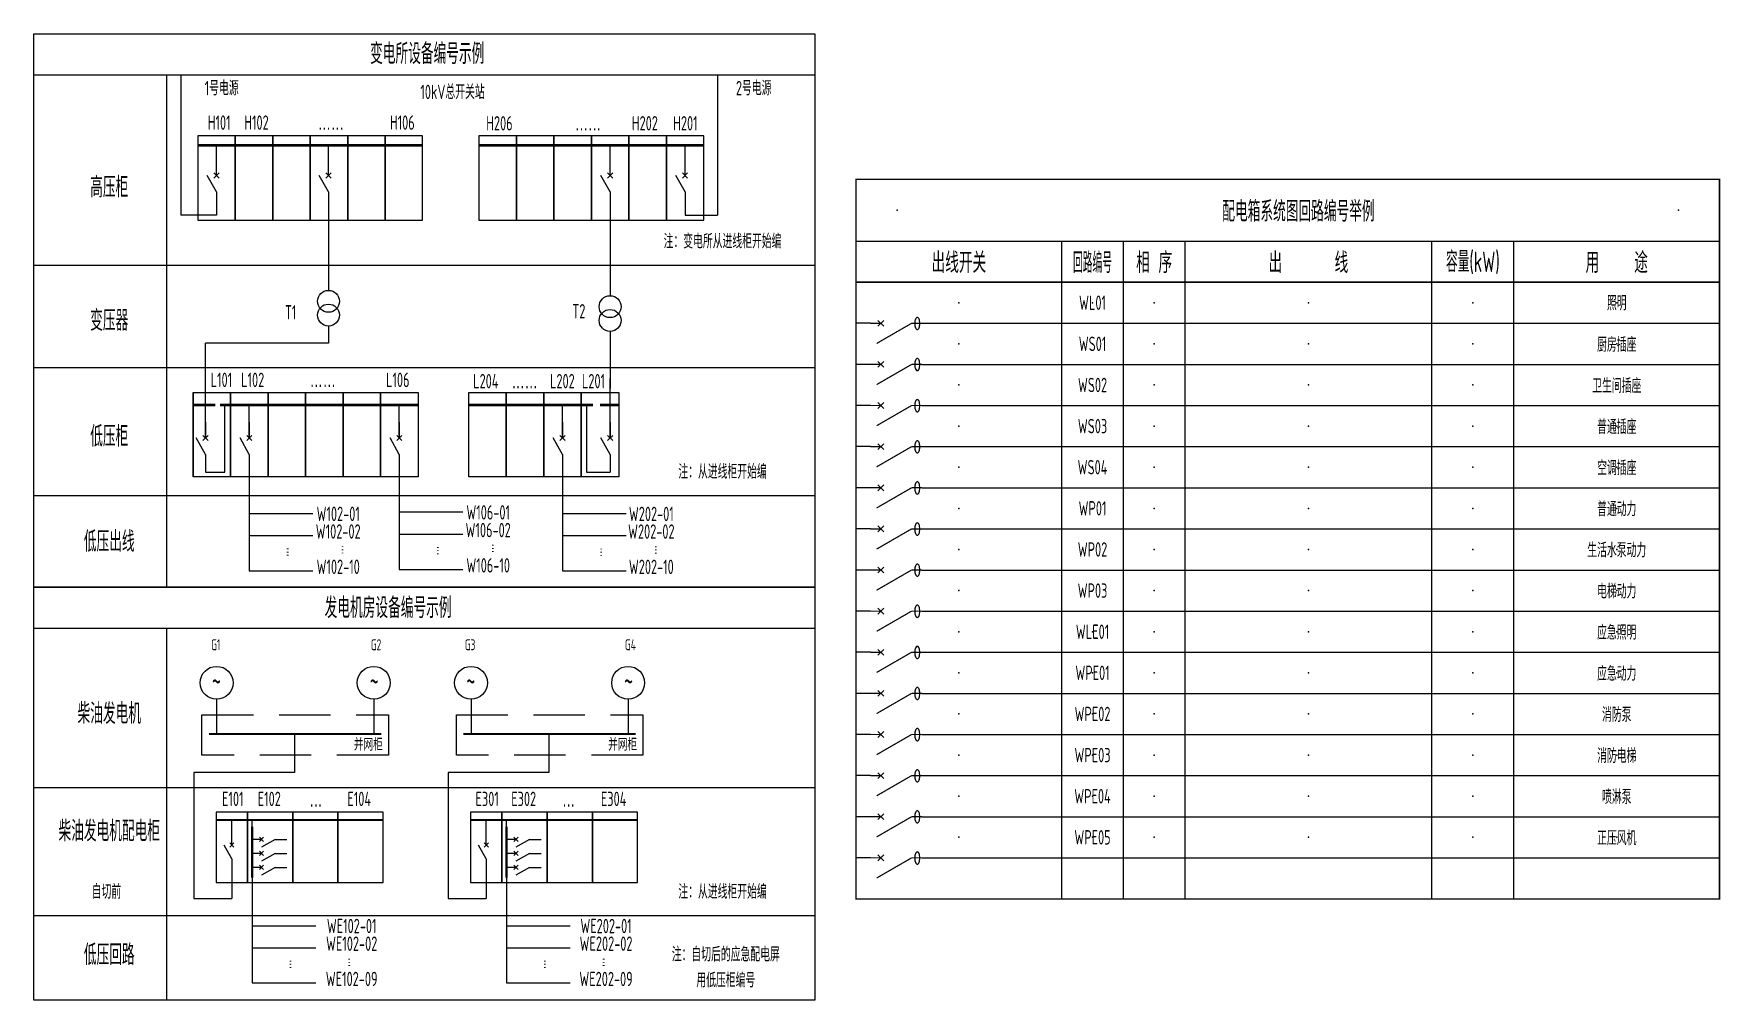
# Model space of a CAD drawing. Header units: millimetres. Extents: x -1582620 to 4754388, y -184455 to 3397362.
# Drawn here: x -608957 to -567939, y 179257 to 202762 of the extents above; entities that cross this region are included whole.
import ezdxf
from ezdxf.enums import TextEntityAlignment as Align

# ---------------------------------------------------------------- set-up
doc = ezdxf.new("R2010")
doc.units = ezdxf.units.MM
doc.header["$LTSCALE"] = 1000
doc.header["$MEASUREMENT"] = 0
doc.linetypes.add('HIDDEN', pattern=[0.375, 0.25, -0.125])
for name, color, linetype in [('0E-SY-L', 7, 'Continuous'), ('E-POWR-DEVC', 3, 'Continuous'), ('E-POWR-EQPM', 3, 'Continuous'), ('E-UNIV-AB', 10, 'Continuous'), ('E-UNIV-DIAG', 2, 'Continuous'), ('E-UNIV-NOTE', 6, 'Continuous'), ('E-UNIV-WIRE', 4, 'Continuous')]:
    doc.layers.add(name, color=color, linetype=linetype)
doc.styles.get("Standard").update_dxf_attribs({"font": ''})
doc.styles.add('TH-STYLE3', font='tssdeng.shx', dxfattribs={"width": 0.65, "bigfont": 'tssdchn.shx'})
doc.styles.get('Standard').set_extended_font_data('SimSun')

# ---------------------------------------------------------------- blocks, each defined once
blk = doc.blocks.new('E-BQR101')
at = {"color": 3}
for p, q in [((-0.71, -3.21), (0.71, -1.79)), ((-0.71, -1.79), (0.71, -3.21))]:
    blk.add_line(p, q, dxfattribs=at)
at = {"color": 3, "const_width": 0.3}
for points in [[(0, 0), (0, -2.5)], [(0, -10), (-4.91, -1.5)], [(0, -10), (0, -12.5)]]:
    blk.add_lwpolyline(points, dxfattribs=at)
at = {"color": 3}
blk.add_lwpolyline([(-1.52, -11.39, 0.197687), (-1.44, -11.59, 0.098837), (-1.08, -11.83, 0.056196), (-0.64, -11.95, 0.042901), (-0.04, -12.01, 0.042901), (0.56, -11.95, 0.056196), (1.01, -11.83, 0.098837), (1.36, -11.59, 0.197687), (1.44, -11.39, 0.197687), (1.36, -11.19, 0.098837), (1.01, -10.95, 0.056196), (0.56, -10.82, 0.042901), (-0.04, -10.77, 0.042901), (-0.64, -10.82, 0.056196), (-1.08, -10.95, 0.098837), (-1.44, -11.19, 0.197687)], format="xyb", close=True, dxfattribs=at)
at = {"layer": 'E-UNIV-AB', "width": 0.6, "flags": 9}
blk.add_attdef('QR', text='', height=3.99, dxfattribs=at).set_placement((5, -4.95), align=Align.MIDDLE)

msp = doc.modelspace()

# ---------------------------------------------------------------- linework, layer by layer
msp.add_line((-588956.67, 196220.32), (-588956.67, 197720.32))
for p in [(-587956.67, 198470.32), (-577875.44, 198470.32), (-568956.67, 198470.32), (-586456.67, 196220.32), (-583206.67, 196220.32), (-581706.67, 196220.32), (-577956.67, 196220.32), (-573956.67, 196220.32), (-570456.67, 196220.32), (-586456.67, 195220.32), (-583206.67, 195220.32), (-581706.67, 195220.32), (-577956.67, 195220.32), (-573956.67, 195220.32), (-570456.67, 195220.32), (-586456.67, 194220.32), (-583206.67, 194220.32), (-581706.67, 194220.32), (-577956.67, 194220.32), (-573956.67, 194220.32), (-570456.67, 194220.32), (-586456.67, 193220.32), (-583206.67, 193220.32), (-581706.67, 193220.32), (-577956.67, 193220.32), (-573956.67, 193220.32), (-570456.67, 193220.32), (-586456.67, 192220.32), (-583206.67, 192220.32), (-581706.67, 192220.32), (-577956.67, 192220.32), (-573956.67, 192220.32), (-570456.67, 192220.32), (-586456.67, 191220.32), (-583206.67, 191220.32), (-581706.67, 191220.32), (-577956.67, 191220.32), (-573956.67, 191220.32), (-570456.67, 191220.32), (-586456.67, 190220.32), (-583206.67, 190220.32), (-581706.67, 190220.32), (-577956.67, 190220.32), (-573956.67, 190220.32), (-570456.67, 190220.32), (-586456.67, 189220.32), (-583206.67, 189220.32), (-581706.67, 189220.32), (-577956.67, 189220.32), (-573956.67, 189220.32), (-570456.67, 189220.32), (-586456.67, 188220.32), (-583206.67, 188220.32), (-581706.67, 188220.32), (-577956.67, 188220.32), (-573956.67, 188220.32), (-570456.67, 188220.32), (-586456.67, 187220.32), (-583206.67, 187220.32), (-581706.67, 187220.32), (-577956.67, 187220.32), (-573956.67, 187220.32), (-570456.67, 187220.32), (-586456.67, 186220.32), (-583206.67, 186220.32), (-581706.67, 186220.32), (-577956.67, 186220.32), (-573956.67, 186220.32), (-570456.67, 186220.32), (-586456.67, 185220.32), (-583206.67, 185220.32), (-581706.67, 185220.32), (-577956.67, 185220.32), (-573956.67, 185220.32), (-570456.67, 185220.32), (-586456.67, 184220.32), (-583206.67, 184220.32), (-581706.67, 184220.32), (-577956.67, 184220.32), (-573956.67, 184220.32), (-570456.67, 184220.32), (-586456.67, 183220.32), (-583206.67, 183220.32), (-581706.67, 183220.32), (-577956.67, 183220.32), (-573956.67, 183220.32), (-570456.67, 183220.32)]:
    msp.add_point(p)
at = {"layer": '0E-SY-L', "color": 3, "ltscale": 1.5}
for p, q in [((-594939, 198914.44), (-594939, 196391.26)), ((-594939, 195523.14), (-594939, 194138.56)), ((-594939, 192931.94), (-594939, 194374.71)), ((-596098.29, 192931.94), (-596098.29, 193733.75)), ((-595513.8, 193733.75), (-595513.8, 192101.75)), ((-596098.29, 192531.94), (-596098.29, 189699.55)), ((-594939, 192531.94), (-594939, 192101.75)), ((-595513.8, 192101.75), (-594939, 192101.75)), ((-596098.29, 191096.88), (-594550.92, 191096.88)), ((-596098.29, 190557.97), (-594550.92, 190557.97)), ((-596098.29, 189699.55), (-594550.92, 189699.55))]:
    msp.add_line(p, q, dxfattribs=at)
at = {"layer": '0E-SY-L', "ltscale": 1.5}
for p, q in [((-596098.29, 193315.91), (-596098.29, 192931.94)), ((-594939, 193315.91), (-594939, 192931.94))]:
    msp.add_line(p, q, dxfattribs=at)
at = {"layer": '0E-SY-L'}
for p, q in [((-604508.32, 186577.44), (-604508.32, 185731.58)), ((-600687.32, 186577.44), (-600687.32, 185731.58)), ((-598321.92, 186577.44), (-598321.92, 185731.58)), ((-594500.92, 186577.44), (-594500.92, 185731.58))]:
    msp.add_line(p, q, dxfattribs=at)
at = {"layer": '0E-SY-L', "color": 3, "ltscale": 1.5, "const_width": 64}
for points in [[(-598377.97, 193733.75), (-595353.26, 193733.75)], [(-595186.42, 193733.75), (-594730.48, 193733.75)]]:
    msp.add_lwpolyline(points, dxfattribs=at)
at = {"layer": 'E-POWR-EQPM'}
for p, q in [((-605382.56, 201761.98), (-605382.56, 198346.38)), ((-592324.94, 201761.98), (-592324.94, 198346.38)), ((-604513.01, 199314.44), (-604513.01, 200044.17)), ((-601786.91, 199314.44), (-601786.91, 200044.17)), ((-594939, 199314.44), (-594939, 200044.17)), ((-593115.26, 199314.44), (-593115.26, 200044.17)), ((-604513.01, 198914.44), (-604513.01, 198346.38)), ((-593115.26, 198914.44), (-593115.26, 198346.38)), ((-604513.01, 198346.38), (-605382.56, 198346.38)), ((-593115.26, 198346.38), (-592324.94, 198346.38)), ((-601786.91, 195653.12), (-601786.91, 195233.79)), ((-601786.91, 195233.79), (-604778.52, 195233.79)), ((-604305.99, 192101.75), (-604305.99, 193733.75)), ((-604778.52, 192101.75), (-604305.99, 192101.75)), ((-603644.77, 181069.27), (-602097.4, 181069.27)), ((-597458.36, 181069.27), (-595910.99, 181069.27)), ((-603644.77, 180536.14), (-602097.4, 180536.14)), ((-597458.36, 180536.14), (-595910.99, 180536.14)), ((-603644.77, 179677.71), (-602097.4, 179677.71)), ((-597458.36, 179677.71), (-595910.99, 179677.71))]:
    msp.add_line(p, q, dxfattribs=at)
at = {"layer": 'E-POWR-EQPM', "linetype": 'Continuous'}
for p, q in [((-604450.5, 199376.98), (-604575.52, 199251.89)), ((-604575.52, 199376.98), (-604450.5, 199251.89)), ((-601724.4, 199376.98), (-601849.42, 199251.89)), ((-601849.42, 199376.98), (-601724.4, 199251.89)), ((-594876.49, 199376.98), (-595001.51, 199251.89)), ((-595001.51, 199376.98), (-594876.49, 199251.89)), ((-593052.75, 199376.98), (-593177.76, 199251.89)), ((-593177.76, 199376.98), (-593052.75, 199251.89)), ((-604513.01, 198914.44), (-604737.44, 199313.31)), ((-601786.91, 198914.44), (-602011.34, 199313.31)), ((-594939, 198914.44), (-595163.43, 199313.31)), ((-593115.26, 198914.44), (-593339.69, 199313.31)), ((-604778.52, 192531.94), (-605002.95, 192930.82)), ((-604716.01, 192994.49), (-604841.03, 192869.4)), ((-604841.03, 192994.49), (-604716.01, 192869.4)), ((-603713.32, 192531.94), (-603937.75, 192930.82)), ((-603650.81, 192994.49), (-603775.82, 192869.4)), ((-603775.82, 192994.49), (-603650.81, 192869.4)), ((-600065.83, 192531.94), (-600290.26, 192930.82)), ((-600003.33, 192994.49), (-600128.34, 192869.4)), ((-600128.34, 192994.49), (-600003.33, 192869.4)), ((-596098.29, 192531.94), (-596322.72, 192930.82)), ((-596035.78, 192994.49), (-596160.8, 192869.4)), ((-596160.8, 192994.49), (-596035.78, 192869.4)), ((-594939, 192531.94), (-595163.43, 192930.82)), ((-594876.49, 192994.49), (-595001.51, 192869.4)), ((-595001.51, 192994.49), (-594876.49, 192869.4))]:
    msp.add_line(p, q, dxfattribs=at)
at = {"layer": 'E-POWR-EQPM', "ltscale": 1.5}
for p, q in [((-601786.91, 198914.44), (-601786.91, 196521.23)), ((-604778.52, 192931.94), (-604778.52, 195233.79)), ((-603713.32, 192931.94), (-603713.32, 193733.75)), ((-600065.83, 192931.94), (-600065.83, 193733.75)), ((-604778.52, 193315.91), (-604778.52, 192931.94)), ((-603713.32, 193315.91), (-603713.32, 192931.94)), ((-600065.83, 193315.91), (-600065.83, 192931.94)), ((-604778.52, 192531.94), (-604778.52, 192101.75)), ((-603713.32, 192531.94), (-603713.32, 189701.29)), ((-600065.83, 192531.94), (-600065.83, 189736.24)), ((-603713.32, 191098.62), (-602165.95, 191098.62)), ((-600065.83, 191133.57), (-598518.46, 191133.57)), ((-603713.32, 190559.71), (-602165.95, 190559.71)), ((-600065.83, 190594.66), (-598518.46, 190594.66)), ((-603713.32, 189701.29), (-602165.95, 189701.29)), ((-600065.83, 189736.24), (-598518.46, 189736.24)), ((-602616.76, 185731.58), (-602616.76, 184793.85)), ((-596430.36, 185731.58), (-596430.36, 184793.85)), ((-602616.76, 184793.85), (-605060.87, 184793.85)), ((-605060.87, 184793.85), (-605060.87, 181729.84)), ((-596430.36, 184793.85), (-598874.46, 184793.85)), ((-598874.46, 184793.85), (-598874.46, 181729.84)), ((-604138.36, 183032.15), (-604138.36, 183640.27)), ((-603644.29, 183173.48), (-603644.29, 183640.27)), ((-597951.96, 183032.15), (-597951.96, 183640.27)), ((-597457.89, 183173.48), (-597457.89, 183640.27)), ((-604138.36, 182698.82), (-604325.39, 183031.21)), ((-604086.27, 183084.27), (-604190.45, 182980.03)), ((-604190.45, 183084.27), (-604086.27, 182980.03)), ((-603416.82, 183170.23), (-603642.34, 183170.23)), ((-603468.94, 183222.32), (-603364.7, 183118.14)), ((-603468.94, 183118.14), (-603364.7, 183222.32)), ((-603083.49, 183170.23), (-603415.88, 182983.21)), ((-603083.49, 183170.23), (-602798.29, 183170.23)), ((-597951.96, 182698.82), (-598138.99, 183031.21)), ((-597899.87, 183084.27), (-598004.05, 182980.03)), ((-598004.05, 183084.27), (-597899.87, 182980.03)), ((-597230.42, 183170.23), (-597455.94, 183170.23)), ((-597282.54, 183222.32), (-597178.3, 183118.14)), ((-597282.54, 183118.14), (-597178.3, 183222.32)), ((-596897.09, 183170.23), (-597229.48, 182983.21)), ((-596897.09, 183170.23), (-596611.88, 183170.23)), ((-604138.36, 182698.82), (-604138.36, 181729.84)), ((-603416.82, 182830.04), (-603642.34, 182830.04)), ((-603468.94, 182882.13), (-603364.7, 182777.95)), ((-603468.94, 182777.95), (-603364.7, 182882.13)), ((-603468.94, 182541.94), (-603364.7, 182437.77)), ((-603468.94, 182437.77), (-603364.7, 182541.94)), ((-603468.94, 182541.94), (-603364.7, 182437.77)), ((-603468.94, 182437.77), (-603364.7, 182541.94)), ((-603083.49, 182830.04), (-603415.88, 182643.02)), ((-603083.49, 182830.04), (-602798.29, 182830.04)), ((-597951.96, 182698.82), (-597951.96, 181729.84)), ((-597230.42, 182830.04), (-597455.94, 182830.04)), ((-597282.54, 182882.13), (-597178.3, 182777.95)), ((-597282.54, 182777.95), (-597178.3, 182882.13)), ((-597282.54, 182541.94), (-597178.3, 182437.77)), ((-597282.54, 182437.77), (-597178.3, 182541.94)), ((-597282.54, 182541.94), (-597178.3, 182437.77)), ((-597282.54, 182437.77), (-597178.3, 182541.94)), ((-596897.09, 182830.04), (-597229.48, 182643.02)), ((-596897.09, 182830.04), (-596611.88, 182830.04)), ((-603644.29, 182235.83), (-603644.77, 179677.71)), ((-603416.82, 182489.86), (-603642.34, 182489.86)), ((-603416.82, 182489.86), (-603642.34, 182489.86)), ((-603083.49, 182489.86), (-603415.88, 182302.83)), ((-603083.49, 182489.86), (-603415.88, 182302.83)), ((-603083.49, 182489.86), (-602798.29, 182489.86)), ((-603083.49, 182489.86), (-602798.29, 182489.86)), ((-597457.89, 182235.83), (-597458.36, 179677.71)), ((-597230.42, 182489.86), (-597455.94, 182489.86)), ((-597230.42, 182489.86), (-597455.94, 182489.86)), ((-596897.09, 182489.86), (-597229.48, 182302.83)), ((-596897.09, 182489.86), (-597229.48, 182302.83)), ((-596897.09, 182489.86), (-596611.88, 182489.86)), ((-596897.09, 182489.86), (-596611.88, 182489.86)), ((-605060.87, 181729.84), (-604138.36, 181729.84)), ((-598874.46, 181729.84), (-597951.96, 181729.84))]:
    msp.add_line(p, q, dxfattribs=at)
at = {"layer": 'E-POWR-EQPM'}
for points in [[(-604057.07, 200278.16), (-604968.94, 200278.16), (-604968.94, 198225.51), (-604057.07, 198225.51)], [(-603145.2, 200278.16), (-604057.07, 200278.16), (-604057.07, 198225.51), (-603145.2, 198225.51)], [(-602233.33, 200278.16), (-603145.2, 200278.16), (-603145.2, 198225.51), (-602233.33, 198225.51)], [(-601321.46, 200278.16), (-602233.33, 200278.16), (-602233.33, 198225.51), (-601321.46, 198225.51)], [(-600409.59, 200278.16), (-601321.46, 200278.16), (-601321.46, 198225.51), (-600409.59, 198225.51)], [(-599497.72, 200278.16), (-600409.59, 200278.16), (-600409.59, 198225.51), (-599497.72, 198225.51)], [(-597218.68, 200278.16), (-598130.55, 200278.16), (-598130.55, 198225.51), (-597218.68, 198225.51)], [(-596306.81, 200278.16), (-597218.68, 200278.16), (-597218.68, 198225.51), (-596306.81, 198225.51)], [(-595394.93, 200278.16), (-596306.81, 200278.16), (-596306.81, 198225.51), (-595394.93, 198225.51)], [(-594483.06, 200278.16), (-595394.93, 200278.16), (-595394.93, 198225.51), (-594483.06, 198225.51)], [(-593571.19, 200278.16), (-594483.06, 200278.16), (-594483.06, 198225.51), (-593571.19, 198225.51)], [(-592659.32, 200278.16), (-593571.19, 200278.16), (-593571.19, 198225.51), (-592659.32, 198225.51)], [(-605081.12, 194039.03), (-604169.25, 194039.03), (-604169.25, 191986.38), (-605081.12, 191986.38)], [(-604169.25, 194039.03), (-603257.38, 194039.03), (-603257.38, 191986.38), (-604169.25, 191986.38)], [(-603257.38, 194039.03), (-602345.51, 194039.03), (-602345.51, 191986.38), (-603257.38, 191986.38)], [(-602345.51, 194039.03), (-601433.64, 194039.03), (-601433.64, 191986.38), (-602345.51, 191986.38)], [(-601433.64, 194039.03), (-600521.77, 194039.03), (-600521.77, 191986.38), (-601433.64, 191986.38)], [(-600521.77, 194039.03), (-599609.9, 194039.03), (-599609.9, 191986.38), (-600521.77, 191986.38)], [(-598377.97, 194039.03), (-597466.1, 194039.03), (-597466.1, 191986.38), (-598377.97, 191986.38)], [(-597466.1, 194039.03), (-596554.23, 194039.03), (-596554.23, 191986.38), (-597466.1, 191986.38)], [(-596554.23, 194039.03), (-595642.36, 194039.03), (-595642.36, 191986.38), (-596554.23, 191986.38)], [(-595642.36, 194039.03), (-594730.48, 194039.03), (-594730.48, 191986.38), (-595642.36, 191986.38)]]:
    msp.add_lwpolyline(points, close=True, dxfattribs=at)
at = {"layer": 'E-POWR-EQPM', "const_width": 64}
for points in [[(-599497.72, 200046.52), (-604968.94, 200046.52)], [(-592659.32, 200046.52), (-598130.55, 200046.52)]]:
    msp.add_lwpolyline(points, dxfattribs=at)
at = {"layer": 'E-POWR-EQPM'}
msp.add_lwpolyline([(-605081.12, 194039.03), (-605081.12, 191986.38)], dxfattribs=at)
at = {"layer": 'E-POWR-EQPM', "ltscale": 1.5}
for points, const_width in [([(-605081.12, 193733.75), (-604542.61, 193733.75)], 64), ([(-604422.53, 193733.75), (-599609.9, 193733.75)], 64), ([(-604692.66, 185731.58), (-600502.98, 185731.58)], 53.33), ([(-598506.26, 185731.58), (-594316.58, 185731.58)], 53.33), ([(-600456.32, 183642.22), (-604518.31, 183642.22)], 53.33), ([(-603644.29, 182235.83), (-603644.29, 183477.54)], 53.33), ([(-594269.91, 183642.22), (-598331.91, 183642.22)], 53.33), ([(-597457.89, 182235.83), (-597457.89, 183477.54)], 53.33)]:
    msp.add_lwpolyline(points, dxfattribs=dict(at, const_width=const_width))
at = {"layer": 'E-POWR-EQPM', "linetype": 'HIDDEN', "ltscale": 5}
for points in [[(-604864.31, 185221.15), (-604864.31, 186201.96), (-600331.33, 186201.96), (-600331.33, 185221.15)], [(-598677.91, 185221.15), (-598677.91, 186201.96), (-594144.93, 186201.96), (-594144.93, 185221.15)]]:
    msp.add_lwpolyline(points, close=True, dxfattribs=at)
at = {"layer": 'E-POWR-EQPM', "ltscale": 1.5}
for points in [[(-603758.42, 183835.26), (-604518.31, 183835.26), (-604518.31, 182124.71), (-603758.42, 182124.71)], [(-602657.72, 183835.26), (-603758.42, 183835.26), (-603758.42, 182124.71), (-602657.72, 182124.71)], [(-601557.02, 183835.26), (-602657.72, 183835.26), (-602657.72, 182124.71), (-601557.02, 182124.71)], [(-600456.32, 183835.26), (-601557.02, 183835.26), (-601557.02, 182124.71), (-600456.32, 182124.71)], [(-597572.02, 183835.26), (-598331.91, 183835.26), (-598331.91, 182124.71), (-597572.02, 182124.71)], [(-596471.32, 183835.26), (-597572.02, 183835.26), (-597572.02, 182124.71), (-596471.32, 182124.71)], [(-595370.61, 183835.26), (-596471.32, 183835.26), (-596471.32, 182124.71), (-595370.61, 182124.71)], [(-594269.91, 183835.26), (-595370.61, 183835.26), (-595370.61, 182124.71), (-594269.91, 182124.71)]]:
    msp.add_lwpolyline(points, close=True, dxfattribs=at)
at = {"layer": 'E-POWR-EQPM'}
for centre, radius in [((-601786.91, 196254.57), 266.67), ((-601786.91, 195919.78), 266.67), ((-594939, 196124.59), 266.67), ((-594939, 195789.81), 266.67), ((-604508.32, 186977.44), 400), ((-600687.32, 186977.44), 400), ((-598321.92, 186977.44), 400), ((-594500.92, 186977.44), 400)]:
    msp.add_circle(centre, radius, dxfattribs=at)
at = {"layer": 'E-UNIV-DIAG'}
for p, q in [((-608956.67, 201761.98), (-589956.67, 201761.98)), ((-605725.79, 201761.98), (-605725.79, 189306.94)), ((-588956.67, 197720.32), (-567956.67, 197720.32)), ((-583956.67, 196720.32), (-583956.67, 197720.32)), ((-582456.67, 196720.32), (-582456.67, 197720.32)), ((-580956.67, 196720.32), (-580956.67, 197720.32)), ((-574956.67, 196720.32), (-574956.67, 197720.32)), ((-572956.67, 196720.32), (-572956.67, 197720.32)), ((-608956.67, 197132.98), (-589956.67, 197132.98)), ((-583956.67, 195720.32), (-583956.67, 196720.32)), ((-582456.67, 195720.32), (-582456.67, 196720.32)), ((-580956.67, 195720.32), (-580956.67, 196720.32)), ((-574956.67, 195720.32), (-574956.67, 196720.32)), ((-572956.67, 195720.32), (-572956.67, 196720.32)), ((-587356.67, 195720.32), (-567956.67, 195720.32)), ((-583956.67, 194720.32), (-583956.67, 195720.32)), ((-582456.67, 194720.32), (-582456.67, 195720.32)), ((-580956.67, 194720.32), (-580956.67, 195720.32)), ((-574956.67, 194720.32), (-574956.67, 195720.32)), ((-572956.67, 194720.32), (-572956.67, 195720.32)), ((-608956.67, 194645.61), (-589956.67, 194645.61)), ((-587356.67, 194720.32), (-567956.67, 194720.32)), ((-583956.67, 193720.32), (-583956.67, 194720.32)), ((-582456.67, 193720.32), (-582456.67, 194720.32)), ((-580956.67, 193720.32), (-580956.67, 194720.32)), ((-574956.67, 193720.32), (-574956.67, 194720.32)), ((-572956.67, 193720.32), (-572956.67, 194720.32)), ((-587356.67, 193720.32), (-567956.67, 193720.32)), ((-583956.67, 192720.32), (-583956.67, 193720.32)), ((-582456.67, 192720.32), (-582456.67, 193720.32)), ((-580956.67, 192720.32), (-580956.67, 193720.32)), ((-574956.67, 192720.32), (-574956.67, 193720.32)), ((-572956.67, 192720.32), (-572956.67, 193720.32)), ((-587356.67, 192720.32), (-567956.67, 192720.32)), ((-583956.67, 191720.32), (-583956.67, 192720.32)), ((-582456.67, 191720.32), (-582456.67, 192720.32)), ((-580956.67, 191720.32), (-580956.67, 192720.32)), ((-574956.67, 191720.32), (-574956.67, 192720.32)), ((-572956.67, 191720.32), (-572956.67, 192720.32)), ((-587356.67, 191720.32), (-567956.67, 191720.32)), ((-583956.67, 190720.32), (-583956.67, 191720.32)), ((-582456.67, 190720.32), (-582456.67, 191720.32)), ((-580956.67, 190720.32), (-580956.67, 191720.32)), ((-574956.67, 190720.32), (-574956.67, 191720.32)), ((-572956.67, 190720.32), (-572956.67, 191720.32)), ((-608956.67, 191530.76), (-589956.67, 191530.76)), ((-587356.67, 190720.32), (-567956.67, 190720.32)), ((-583956.67, 189720.32), (-583956.67, 190720.32)), ((-582456.67, 189720.32), (-582456.67, 190720.32)), ((-580956.67, 189720.32), (-580956.67, 190720.32)), ((-574956.67, 189720.32), (-574956.67, 190720.32)), ((-572956.67, 189720.32), (-572956.67, 190720.32)), ((-587356.67, 189720.32), (-567956.67, 189720.32)), ((-583956.67, 188720.32), (-583956.67, 189720.32)), ((-582456.67, 188720.32), (-582456.67, 189720.32)), ((-580956.67, 188720.32), (-580956.67, 189720.32)), ((-574956.67, 188720.32), (-574956.67, 189720.32)), ((-572956.67, 188720.32), (-572956.67, 189720.32)), ((-587356.67, 188720.32), (-567956.67, 188720.32)), ((-583956.67, 187720.32), (-583956.67, 188720.32)), ((-582456.67, 187720.32), (-582456.67, 188720.32)), ((-580956.67, 187720.32), (-580956.67, 188720.32)), ((-574956.67, 187720.32), (-574956.67, 188720.32)), ((-572956.67, 187720.32), (-572956.67, 188720.32)), ((-608956.67, 188306.94), (-589956.67, 188306.94)), ((-605725.79, 188306.94), (-605725.79, 179257.24)), ((-587356.67, 187720.32), (-567956.67, 187720.32)), ((-583956.67, 186720.32), (-583956.67, 187720.32)), ((-582456.67, 186720.32), (-582456.67, 187720.32)), ((-580956.67, 186720.32), (-580956.67, 187720.32)), ((-574956.67, 186720.32), (-574956.67, 187720.32)), ((-572956.67, 186720.32), (-572956.67, 187720.32)), ((-587356.67, 186720.32), (-567956.67, 186720.32)), ((-583956.67, 185720.32), (-583956.67, 186720.32)), ((-582456.67, 185720.32), (-582456.67, 186720.32)), ((-580956.67, 185720.32), (-580956.67, 186720.32)), ((-574956.67, 185720.32), (-574956.67, 186720.32)), ((-572956.67, 185720.32), (-572956.67, 186720.32)), ((-587356.67, 185720.32), (-567956.67, 185720.32)), ((-583956.67, 184720.32), (-583956.67, 185720.32)), ((-582456.67, 184720.32), (-582456.67, 185720.32)), ((-580956.67, 184720.32), (-580956.67, 185720.32)), ((-574956.67, 184720.32), (-574956.67, 185720.32)), ((-572956.67, 184720.32), (-572956.67, 185720.32)), ((-587356.67, 184720.32), (-567956.67, 184720.32)), ((-583956.67, 183720.32), (-583956.67, 184720.32)), ((-582456.67, 183720.32), (-582456.67, 184720.32)), ((-580956.67, 183720.32), (-580956.67, 184720.32)), ((-574956.67, 183720.32), (-574956.67, 184720.32)), ((-572956.67, 183720.32), (-572956.67, 184720.32)), ((-608956.67, 184430.74), (-589956.67, 184430.74)), ((-587356.67, 183720.32), (-567956.67, 183720.32)), ((-583956.67, 182720.32), (-583956.67, 183720.32)), ((-582456.67, 182720.32), (-582456.67, 183720.32)), ((-580956.67, 182720.32), (-580956.67, 183720.32)), ((-574956.67, 182720.32), (-574956.67, 183720.32)), ((-572956.67, 182720.32), (-572956.67, 183720.32)), ((-587356.67, 182720.32), (-567956.67, 182720.32)), ((-583956.67, 181720.32), (-583956.67, 182720.32)), ((-582456.67, 181720.32), (-582456.67, 182720.32)), ((-580956.67, 181720.32), (-580956.67, 182720.32)), ((-574956.67, 181720.32), (-574956.67, 182720.32)), ((-572956.67, 181720.32), (-572956.67, 182720.32)), ((-608956.67, 181316.9), (-589956.67, 181316.9))]:
    msp.add_line(p, q, dxfattribs=at)
for points in [[(-608956.67, 202761.98), (-589956.67, 202761.98), (-589956.67, 189306.94), (-608956.67, 189306.94)], [(-608956.67, 189306.94), (-589956.67, 189306.94), (-589956.67, 179257.24), (-608956.67, 179257.24)]]:
    msp.add_lwpolyline(points, close=True, dxfattribs=at)
at = {"layer": 'E-UNIV-DIAG', "const_width": 35}
for points in [[(-588956.67, 196720.32), (-588956.67, 199220.32), (-567956.67, 199220.32), (-567956.67, 196720.32)], [(-567956.67, 196720.32), (-588956.67, 196720.32)], [(-588956.67, 196720.32), (-588956.67, 195720.32)], [(-567956.67, 195720.32), (-567956.67, 196720.32)], [(-588956.67, 195720.32), (-588956.67, 194720.32)], [(-567956.67, 194720.32), (-567956.67, 195720.32)], [(-588956.67, 194720.32), (-588956.67, 193720.32)], [(-567956.67, 193720.32), (-567956.67, 194720.32)], [(-588956.67, 193720.32), (-588956.67, 192720.32)], [(-567956.67, 192720.32), (-567956.67, 193720.32)], [(-588956.67, 192720.32), (-588956.67, 191720.32)], [(-567956.67, 191720.32), (-567956.67, 192720.32)], [(-588956.67, 191720.32), (-588956.67, 190720.32)], [(-567956.67, 190720.32), (-567956.67, 191720.32)], [(-588956.67, 190720.32), (-588956.67, 189720.32)], [(-567956.67, 189720.32), (-567956.67, 190720.32)], [(-588956.67, 189720.32), (-588956.67, 188720.32)], [(-567956.67, 188720.32), (-567956.67, 189720.32)], [(-588956.67, 188720.32), (-588956.67, 187720.32)], [(-567956.67, 187720.32), (-567956.67, 188720.32)], [(-588956.67, 187720.32), (-588956.67, 186720.32)], [(-567956.67, 186720.32), (-567956.67, 187720.32)], [(-588956.67, 186720.32), (-588956.67, 185720.32)], [(-567956.67, 185720.32), (-567956.67, 186720.32)], [(-588956.67, 185720.32), (-588956.67, 184720.32)], [(-567956.67, 184720.32), (-567956.67, 185720.32)], [(-588956.67, 184720.32), (-588956.67, 183720.32)], [(-567956.67, 183720.32), (-567956.67, 184720.32)], [(-588956.67, 183720.32), (-588956.67, 182720.32)], [(-567956.67, 182720.32), (-567956.67, 183720.32)], [(-588956.67, 182720.32), (-588956.67, 181720.32), (-567956.67, 181720.32), (-567956.67, 182720.32)]]:
    msp.add_lwpolyline(points, dxfattribs=at)
at = {"layer": 'E-UNIV-WIRE'}
for p, q in [((-588606.67, 195720.32), (-588956.67, 195720.32)), ((-588606.67, 194720.32), (-588956.67, 194720.32)), ((-588606.67, 193720.32), (-588956.67, 193720.32)), ((-588606.67, 192720.32), (-588956.67, 192720.32)), ((-588606.67, 191720.32), (-588956.67, 191720.32)), ((-588606.67, 190720.32), (-588956.67, 190720.32)), ((-588606.67, 189720.32), (-588956.67, 189720.32)), ((-588606.67, 188720.32), (-588956.67, 188720.32)), ((-588606.67, 187720.32), (-588956.67, 187720.32)), ((-588606.67, 186720.32), (-588956.67, 186720.32)), ((-588606.67, 185720.32), (-588956.67, 185720.32)), ((-588606.67, 184720.32), (-588956.67, 184720.32)), ((-588606.67, 183720.32), (-588956.67, 183720.32)), ((-588606.67, 182720.32), (-588956.67, 182720.32))]:
    msp.add_line(p, q, dxfattribs=at)

# ---------------------------------------------------------------- block references
at = {"layer": 'E-POWR-DEVC', "xscale": 100, "yscale": 100, "zscale": 100, "rotation": 90}
for p in [(-588606.67, 195720.32), (-588606.67, 194720.32), (-588606.67, 193720.32), (-588606.67, 192720.32), (-588606.67, 191720.32), (-588606.67, 190720.32), (-588606.67, 189720.32), (-588606.67, 188720.32), (-588606.67, 187720.32), (-588606.67, 186720.32), (-588606.67, 185720.32), (-588606.67, 184720.32), (-588606.67, 183720.32), (-588606.67, 182720.32)]:
    msp.add_blockref('E-BQR101', p, dxfattribs=at)

# ---------------------------------------------------------------- texts
at = {"layer": '0E-SY-L', "color": 3, "ltscale": 1.5, "style": 'TH-STYLE3', "width": 0.65}
msp.add_text('…', height=266.67, rotation=90, dxfattribs=at).set_placement((-595137.29, 190154.22), align=Align.CENTER)
at = {"layer": 'E-POWR-EQPM', "style": 'TH-STYLE3', "width": 0.65}
for p in [(-602760.54, 190155.96), (-599104.83, 190190.91), (-602691.99, 180132.39), (-596505.59, 180132.39)]:
    msp.add_text('…', height=266.67, rotation=90, dxfattribs=at).set_placement(p, align=Align.CENTER)
at = {"layer": 'E-POWR-EQPM', "linetype": 'HIDDEN', "ltscale": 1.5, "style": 'TH-STYLE3', "width": 0.65}
for p in [(-604513.55, 186730.26), (-600676.22, 186730.26), (-598327.15, 186730.26), (-594489.81, 186730.26)]:
    msp.add_text('~', height=533.33, dxfattribs=at).set_placement(p, align=Align.CENTER)
at = {"layer": 'E-UNIV-NOTE', "style": 'TH-STYLE3'}
for s, height, width, p in [('变电所设备编号示例', 500, 0.65, (-599386.79, 202303.86)), ('高压柜', 500, 0.65, (-607120.14, 199056.12)), ('配电箱系统图回路编号举例', 500, 0.65, (-578196.98, 198470.32)), ('出线开关', 500, 0.7, (-586456.67, 197220.32)), ('回路编号', 500, 0.5, (-583206.67, 197220.32)), ('相 序', 500, 0.7, (-581706.67, 197220.32)), ('出      线', 500, 0.7, (-577956.67, 197220.32)), ('容量(kW)', 500, 0.6, (-573956.67, 197220.32)), ('用    途', 500, 0.7, (-570456.67, 197220.32)), ('变压器', 500, 0.65, (-607120.14, 195817.65)), ('WL01', 350, 0.65, (-583206.67, 196220.32)), ('照明', 350, 0.65, (-570456.67, 196220.32)), ('WS01', 350, 0.65, (-583206.67, 195220.32)), ('厨房插座', 350, 0.65, (-570456.67, 195220.32)), ('WS02', 350, 0.65, (-583206.67, 194220.32)), ('卫生间插座', 350, 0.65, (-570456.67, 194220.32)), ('低压柜', 500, 0.65, (-607120.14, 192997.64)), ('WS03', 350, 0.65, (-583206.67, 193220.32)), ('普通插座', 350, 0.65, (-570456.67, 193220.32)), ('WS04', 350, 0.65, (-583206.67, 192220.32)), ('空调插座', 350, 0.65, (-570456.67, 192220.32)), ('WP01', 350, 0.65, (-583206.67, 191220.32)), ('普通动力', 350, 0.65, (-570456.67, 191220.32)), ('低压出线', 500, 0.65, (-607120.14, 190438.21)), ('WP02', 350, 0.65, (-583206.67, 190220.32)), ('生活水泵动力', 350, 0.65, (-570456.67, 190220.32)), ('发电机房设备编号示例', 500, 0.65, (-600337.93, 188828.78)), ('WP03', 350, 0.65, (-583206.67, 189220.32)), ('电梯动力', 350, 0.65, (-570456.67, 189220.32)), ('WLE01', 350, 0.65, (-583206.67, 188220.32)), ('应急照明', 350, 0.65, (-570456.67, 188220.32)), ('WPE01', 350, 0.65, (-583206.67, 187220.32)), ('应急动力', 350, 0.65, (-570456.67, 187220.32)), ('柴油发电机', 500, 0.65, (-607120.14, 186256.47)), ('WPE02', 350, 0.65, (-583206.67, 186220.32)), ('消防泵', 350, 0.65, (-570456.67, 186220.32)), ('消防电梯', 350, 0.65, (-570456.67, 185220.32)), ('WPE03', 350, 0.65, (-583206.67, 185220.32)), ('WPE04', 350, 0.65, (-583206.67, 184220.32)), ('喷淋泵', 350, 0.65, (-570456.67, 184220.32)), ('柴油发电机配电柜', 500, 0.65, (-607120.14, 183399.44)), ('WPE05', 350, 0.65, (-583206.67, 183220.32)), ('正压风机', 350, 0.65, (-570456.67, 183220.32)), ('低压回路', 500, 0.65, (-607120.14, 180388.51))]:
    msp.add_text(s, height=height, dxfattribs=dict(at, width=width)).set_placement(p, align=Align.MIDDLE)
at = {"layer": 'E-UNIV-NOTE', "style": 'TH-STYLE3', "width": 0.65}
for s, p in [('1号电源', (-604385.45, 201264.29)), ('10kV总开关站', (-598770.39, 201172.19)), ('2号电源', (-591446.99, 201264.29)), ('H101', (-604446.47, 200426.42)), ('H102', (-603538.78, 200426.42)), ('H106', (-599991.93, 200426.42)), ('H206', (-597630.01, 200409.64)), ('H202', (-594093.27, 200409.64)), ('H201', (-593107.71, 200409.64)), ('……', (-601729.4, 200426.42)), ('……', (-595475.21, 200409.64)), ('注：变电所从进线柜开始编', (-592204.24, 197539.82)), ('T1', (-602709.23, 195811.05)), ('T2', (-595698.98, 195838.06)), ('L101', (-604392.8, 194169.59)), ('L102', (-603631.51, 194169.59)), ('L106', (-600102.25, 194169.59)), ('L204', (-597961.38, 194138.08)), ('L202', (-596099.8, 194138.08)), ('L201', (-595343.14, 194138.08)), ('……', (-601926.14, 194169.59)), ('……', (-597017.81, 194138.08)), ('注：从进线柜开始编', (-592204.24, 191937.6)), ('W102-01', (-601552.21, 190911.46)), ('W106-01', (-597904.73, 190946.41)), ('W202-01', (-593937.18, 190909.73)), ('W102-02', (-601552.21, 190482.25)), ('W106-02', (-597904.73, 190517.2)), ('W202-02', (-593937.18, 190480.51)), ('W102-10', (-601552.21, 189623.83)), ('W106-10', (-597904.73, 189658.78)), ('W202-10', (-593937.18, 189622.09)), ('E101', (-604115.66, 183979.55)), ('E102', (-603227.16, 183979.55)), ('E104', (-601039.26, 183979.55)), ('E301', (-597929.26, 183979.55)), ('E302', (-597040.76, 183979.55)), ('E304', (-594852.86, 183979.55)), ('…', (-602094.23, 183966.4)), ('…', (-595947.88, 183966.4)), ('自切前', (-607188.43, 181723.75)), ('注：从进线柜开始编', (-592204.24, 181723.75)), ('WE102-01', (-601224.54, 180887.89)), ('WE202-01', (-595038.14, 180887.89)), ('WE102-02', (-601224.54, 180458.68)), ('WE202-02', (-595038.14, 180458.68)), ('注：自切后的应急配电屏', (-592125.05, 180198.72)), ('WE102-09', (-601224.54, 179600.25)), ('WE202-09', (-595038.14, 179600.25)), ('用低压柜编号', (-592125.05, 179571.81))]:
    msp.add_text(s, height=350, dxfattribs=at).set_placement(p, align=Align.CENTER)
for p in [(-597772.14, 190246.38), (-601427.85, 190211.43), (-593804.6, 190209.69), (-601261.15, 180180.11), (-595074.75, 180180.11)]:
    msp.add_text('…', height=266.67, rotation=90, dxfattribs=at).set_placement(p, align=Align.CENTER)
at = {"layer": 'E-UNIV-NOTE', "linetype": 'Continuous', "style": 'TH-STYLE3', "width": 0.65}
for s, height, p in [('G1', 266.667, (-604531.08, 187769.93)), ('G2', 266.667, (-600631.79, 187769.93)), ('G3', 266.667, (-598344.68, 187769.93)), ('G4', 266.667, (-594445.39, 187769.93)), ('并网柜', 300, (-600820.24, 185326.83)), ('并网柜', 300, (-594633.84, 185326.83))]:
    msp.add_text(s, height=height, dxfattribs=at).set_placement(p, align=Align.CENTER)

doc.saveas('drawing.dxf')
